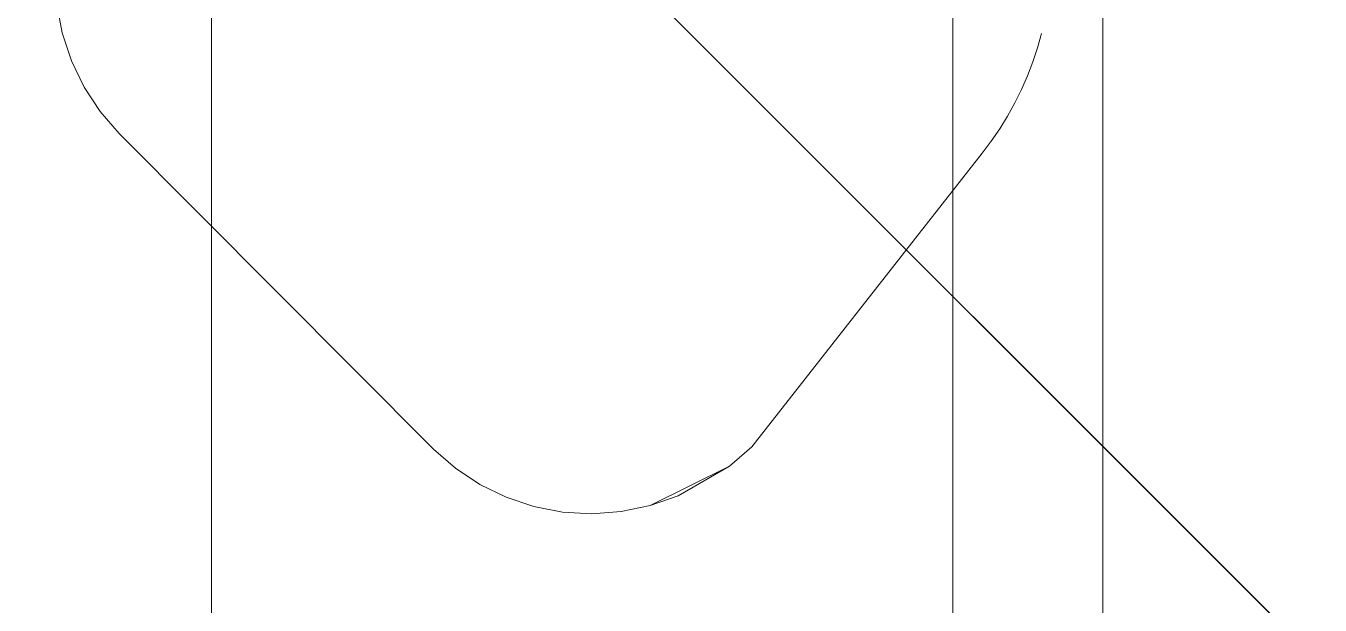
# Model space of a CAD drawing. Extents: x -566 to 72611, y -487 to 32334.
# Drawn here: x 39.91 to 61.73, y 220 to 229.77 of the extents above; entities that cross this region are included whole.
import ezdxf

# ---------------------------------------------------------------- set-up
doc = ezdxf.new("R2010")
doc.units = 0
doc.header["$LTSCALE"] = 0.5
doc.header["$MEASUREMENT"] = 0
doc.layers.add('ceilling', color=141, linetype='CONTINUOUS', lineweight=18)
doc.layers.add('floor', color=7, linetype='CONTINUOUS', lineweight=5, true_color=0xcfcfcf)
doc.layers.add('layout', color=7, linetype='CONTINUOUS', lineweight=5, true_color=0xcfcfcf)

msp = doc.modelspace()

# ---------------------------------------------------------------- hatches: boundary and pattern name
at = {"layer": 'floor'}
h = msp.add_hatch(dxfattribs=at)
h.set_pattern_fill('ANSI37', color=256, scale=100, angle=45)
h.set_pattern_definition([(90, (243.028, 267.632), (-12.5, 9e-16), []), (180, (243.028, 267.632), (-9e-16, -12.5), [])])
h.paths.add_polyline_path([(253.46925, 349.5), (154.11744, 349.5), (154.11744, 348.5), (101.14781, 348.5), (101.14781, 349.5), (0, 349.5), (0, 344.5), (36, 344.5, -0.33835703), (0, 308.66941), (0, 308.5), (0, 173.75), (253.46925, 173.75)])
h.paths.add_polyline_path([(36, 344.5), (0, 344.5), (0, 308.66941, 0.33835703)], flags=17)
h.paths.add_polyline_path([(253.46925, 173.75), (0, 173.75), (0, 173.74997), (0, 169.75), (253.46925, 169.75)])
h.paths.add_polyline_path([(253.46925, 169.75), (0, 169.75), (0, 149.21137), (36, 149.21137, -0.33835703), (0, 113.38078), (0, 113.21137), (0, 29.94998), (0, -5), (253.46925, -5)])
h.paths.add_polyline_path([(36, 149.21137), (0, 149.21137), (0, 113.38078, 0.33835703)], flags=17)
h.paths.add_polyline_path([(575.25, 169.75), (510, 169.75), (474.75, 169.75), (327.5, 169.75), (285.46925, 169.75), (285.46925, 165.75), (253.46925, 165.75), (253.46925, -5), (263.99725, -5), (263.99725, 95.99051), (287, 95.99051), (287, 97.5), (292, 97.5), (292, -5), (341.25, -5), (341.25, 13.02988), (341.25012, 15.02988), (346.24839, 15.02988, 0.36108524), (374.08728, 41.24999), (346.25012, 41.24999), (346.25012, 42.99999), (341.25, 42.99999), (341.25, 44.99999), (341.25, 97.5), (357.75, 97.5), (405.75, 97.5), (575.25, 97.5)])

# ---------------------------------------------------------------- linework, layer by layer
at = {"layer": 'ceilling'}
msp.add_line((58.06343, 349.5), (58.06343, 173.75), dxfattribs=at)
at = {"layer": 'layout'}
for points in [[(39.56769, 241.17635, -69.73263), (61.30317, 219.43828, -69.72025), (61.30451, 219.43953, -69.73263)], [(40.43015, 230.13618, -80.51045), (40.43015, 230.13618, -80.51045), (40.52099, 229.65022, -80.51045), (40.43015, 230.13618, -79.38364)], [(40.52099, 229.65022, -79.38364), (40.52099, 229.65022, -79.38364), (40.43015, 230.13618, -79.38364), (40.52099, 229.65022, -80.51045)], [(40.52099, 229.65022, -80.51045), (40.52099, 229.65022, -80.51045), (40.67476, 229.18151, -80.51045), (40.52099, 229.65022, -79.38364)], [(40.67476, 229.18151, -79.38364), (40.67476, 229.18151, -79.38364), (40.52099, 229.65022, -79.38364), (40.67476, 229.18151, -80.51045)], [(56.96352, 229.40143, -79.38364), (56.96352, 229.40143, -79.38364), (56.96352, 229.40143, -80.51045), (57.03167, 229.64391, -79.38364)], [(57.03167, 229.64391, -80.51045), (57.03167, 229.64391, -80.51045), (57.03167, 229.64391, -79.38364), (56.96352, 229.40143, -80.51045)], [(56.88418, 229.16224, -79.38364), (56.88418, 229.16224, -79.38364), (56.88418, 229.16224, -80.51045), (56.96352, 229.40143, -79.38364)], [(56.96352, 229.40143, -80.51045), (56.96352, 229.40143, -80.51045), (56.96352, 229.40143, -79.38364), (56.88418, 229.16224, -80.51045)], [(40.67476, 229.18151, -80.51045), (40.67476, 229.18151, -80.51045), (40.88875, 228.73812, -80.51045), (40.67476, 229.18151, -79.38364)], [(40.88875, 228.73812, -79.38364), (40.88875, 228.73812, -79.38364), (40.67476, 229.18151, -79.38364), (40.88875, 228.73812, -80.51045)], [(56.79384, 228.92682, -79.38364), (56.79384, 228.92682, -79.38364), (56.79384, 228.92682, -80.51045), (56.88418, 229.16224, -79.38364)], [(56.88418, 229.16224, -80.51045), (56.88418, 229.16224, -80.51045), (56.88418, 229.16224, -79.38364), (56.79384, 228.92682, -80.51045)], [(56.79384, 228.92682, -80.51045), (56.79384, 228.92682, -80.51045), (56.79384, 228.92682, -79.38364), (56.69262, 228.6956, -80.51045)], [(56.79384, 228.92682, -79.38364), (56.79384, 228.92682, -79.38364), (56.69262, 228.6956, -80.51045), (56.69262, 228.6956, -79.38364)], [(40.88875, 228.73812, -80.51045), (40.88875, 228.73812, -80.51045), (41.15948, 228.3277, -80.51045), (40.88875, 228.73812, -79.38364)], [(41.15948, 228.3277, -79.38364), (41.15948, 228.3277, -79.38364), (40.88875, 228.73812, -79.38364), (41.15948, 228.3277, -80.51045)], [(56.58076, 228.46917, -79.38364), (56.58076, 228.46917, -79.38364), (56.58076, 228.46917, -80.51045), (56.69262, 228.6956, -79.38364)], [(56.69262, 228.6956, -80.51045), (56.69262, 228.6956, -80.51045), (56.69262, 228.6956, -79.38364), (56.58076, 228.46917, -80.51045)], [(56.45852, 228.24798, -79.38364), (56.45852, 228.24798, -79.38364), (56.45852, 228.24798, -80.51045), (56.58076, 228.46917, -79.38364)], [(56.58076, 228.46917, -80.51045), (56.58076, 228.46917, -80.51045), (56.58076, 228.46917, -79.38364), (56.45852, 228.24798, -80.51045)], [(41.15948, 228.3277, -80.51045), (41.15948, 228.3277, -80.51045), (41.48209, 227.95704, -80.51045), (41.15948, 228.3277, -79.38364)], [(41.48209, 227.95704, -79.38364), (41.48209, 227.95704, -79.38364), (41.15948, 228.3277, -79.38364), (41.48209, 227.95704, -80.51045)], [(56.3262, 228.03261, -79.38364), (56.3262, 228.03261, -79.38364), (56.3262, 228.03261, -80.51045), (56.45852, 228.24798, -79.38364)], [(56.45852, 228.24798, -80.51045), (56.45852, 228.24798, -80.51045), (56.45852, 228.24798, -79.38364), (56.3262, 228.03261, -80.51045)], [(56.18407, 227.82344, -79.38364), (56.18407, 227.82344, -79.38364), (56.18407, 227.82344, -80.51045), (56.3262, 228.03261, -79.38364)], [(56.3262, 228.03261, -80.51045), (56.3262, 228.03261, -80.51045), (56.3262, 228.03261, -79.38364), (56.18407, 227.82344, -80.51045)], [(41.48209, 227.95704, -80.51045), (41.48209, 227.95704, -80.51045), (46.78163, 222.63288, -80.51045), (41.48209, 227.95704, -79.38364)], [(46.78163, 222.63288, -79.38364), (46.78163, 222.63288, -79.38364), (41.48209, 227.95704, -79.38364), (46.78163, 222.63288, -80.51045)], [(56.03239, 227.62093, -79.38364), (56.03239, 227.62093, -79.38364), (56.03239, 227.62093, -80.51045), (56.18407, 227.82344, -79.38364)], [(56.18407, 227.82344, -80.51045), (56.18407, 227.82344, -80.51045), (56.18407, 227.82344, -79.38364), (56.03239, 227.62093, -80.51045)], [(52.14674, 222.67355, -79.38364), (52.14674, 222.67355, -79.38364), (52.14674, 222.67355, -80.51045), (56.03239, 227.62093, -79.38364)], [(56.03239, 227.62093, -80.51045), (56.03239, 227.62093, -80.51045), (56.03239, 227.62093, -79.38364), (52.14674, 222.67355, -80.51045)], [(46.78163, 222.63288, -80.51045), (46.78163, 222.63288, -80.51045), (47.15077, 222.30857, -80.51045), (46.78163, 222.63288, -79.38364)], [(47.15077, 222.30857, -79.38364), (47.15077, 222.30857, -79.38364), (46.78163, 222.63288, -79.38364), (47.15077, 222.30857, -80.51045)], [(51.76969, 222.34359, -79.38364), (51.76969, 222.34359, -79.38364), (51.76969, 222.34359, -80.51045), (52.14674, 222.67355, -79.38364)], [(52.14674, 222.67355, -80.51045), (52.14674, 222.67355, -80.51045), (52.14674, 222.67355, -79.38364), (51.76969, 222.34359, -80.51045)], [(51.76969, 222.34359, -80.51045), (51.76969, 222.34359, -80.51045), (50.90597, 221.84193, -79.38364), (50.4341, 221.67888, -80.51045)], [(47.15077, 222.30857, -80.51045), (47.15077, 222.30857, -80.51045), (47.55993, 222.03594, -80.51045), (47.15077, 222.30857, -79.38364)], [(47.55993, 222.03594, -79.38364), (47.55993, 222.03594, -79.38364), (47.15077, 222.30857, -79.38364), (47.55993, 222.03594, -80.51045)], [(47.55993, 222.03594, -80.51045), (47.55993, 222.03594, -80.51045), (48.00234, 221.81988, -80.51045), (47.55993, 222.03594, -79.38364)], [(48.00234, 221.81988, -79.38364), (48.00234, 221.81988, -79.38364), (47.55993, 222.03594, -79.38364), (48.00234, 221.81988, -80.51045)], [(48.00234, 221.81988, -80.51045), (48.00234, 221.81988, -80.51045), (48.47031, 221.66396, -80.51045), (48.00234, 221.81988, -79.38364)], [(48.47031, 221.66396, -79.38364), (48.47031, 221.66396, -79.38364), (48.00234, 221.81988, -79.38364), (48.47031, 221.66396, -80.51045)], [(50.4341, 221.67888, -79.38364), (50.4341, 221.67888, -79.38364), (50.4341, 221.67888, -80.51045), (50.90597, 221.84193, -79.38364)], [(48.47031, 221.66396, -80.51045), (48.47031, 221.66396, -80.51045), (48.95587, 221.57084, -80.51045), (48.47031, 221.66396, -79.38364)], [(48.95587, 221.57084, -79.38364), (48.95587, 221.57084, -79.38364), (48.47031, 221.66396, -79.38364), (48.95587, 221.57084, -80.51045)], [(48.95587, 221.57084, -80.51045), (48.95587, 221.57084, -80.51045), (49.45066, 221.54216, -80.51045), (48.95587, 221.57084, -79.38364)], [(49.45066, 221.54216, -79.38364), (49.45066, 221.54216, -79.38364), (48.95587, 221.57084, -79.38364), (49.45066, 221.54216, -80.51045)], [(49.45066, 221.54216, -79.38364), (49.45066, 221.54216, -79.38364), (49.45066, 221.54216, -80.51045), (49.94618, 221.57832, -79.38364)], [(49.94618, 221.57832, -80.51045), (49.94618, 221.57832, -80.51045), (49.94618, 221.57832, -79.38364), (49.45066, 221.54216, -80.51045)], [(49.94618, 221.57832, -79.38364), (49.94618, 221.57832, -79.38364), (49.94618, 221.57832, -80.51045), (50.4341, 221.67888, -79.38364)], [(50.4341, 221.67888, -80.51045), (50.4341, 221.67888, -80.51045), (50.4341, 221.67888, -79.38364), (49.94618, 221.57832, -80.51045)]]:
    msp.add_3dface(points, dxfattribs=at)

doc.saveas('drawing.dxf')
